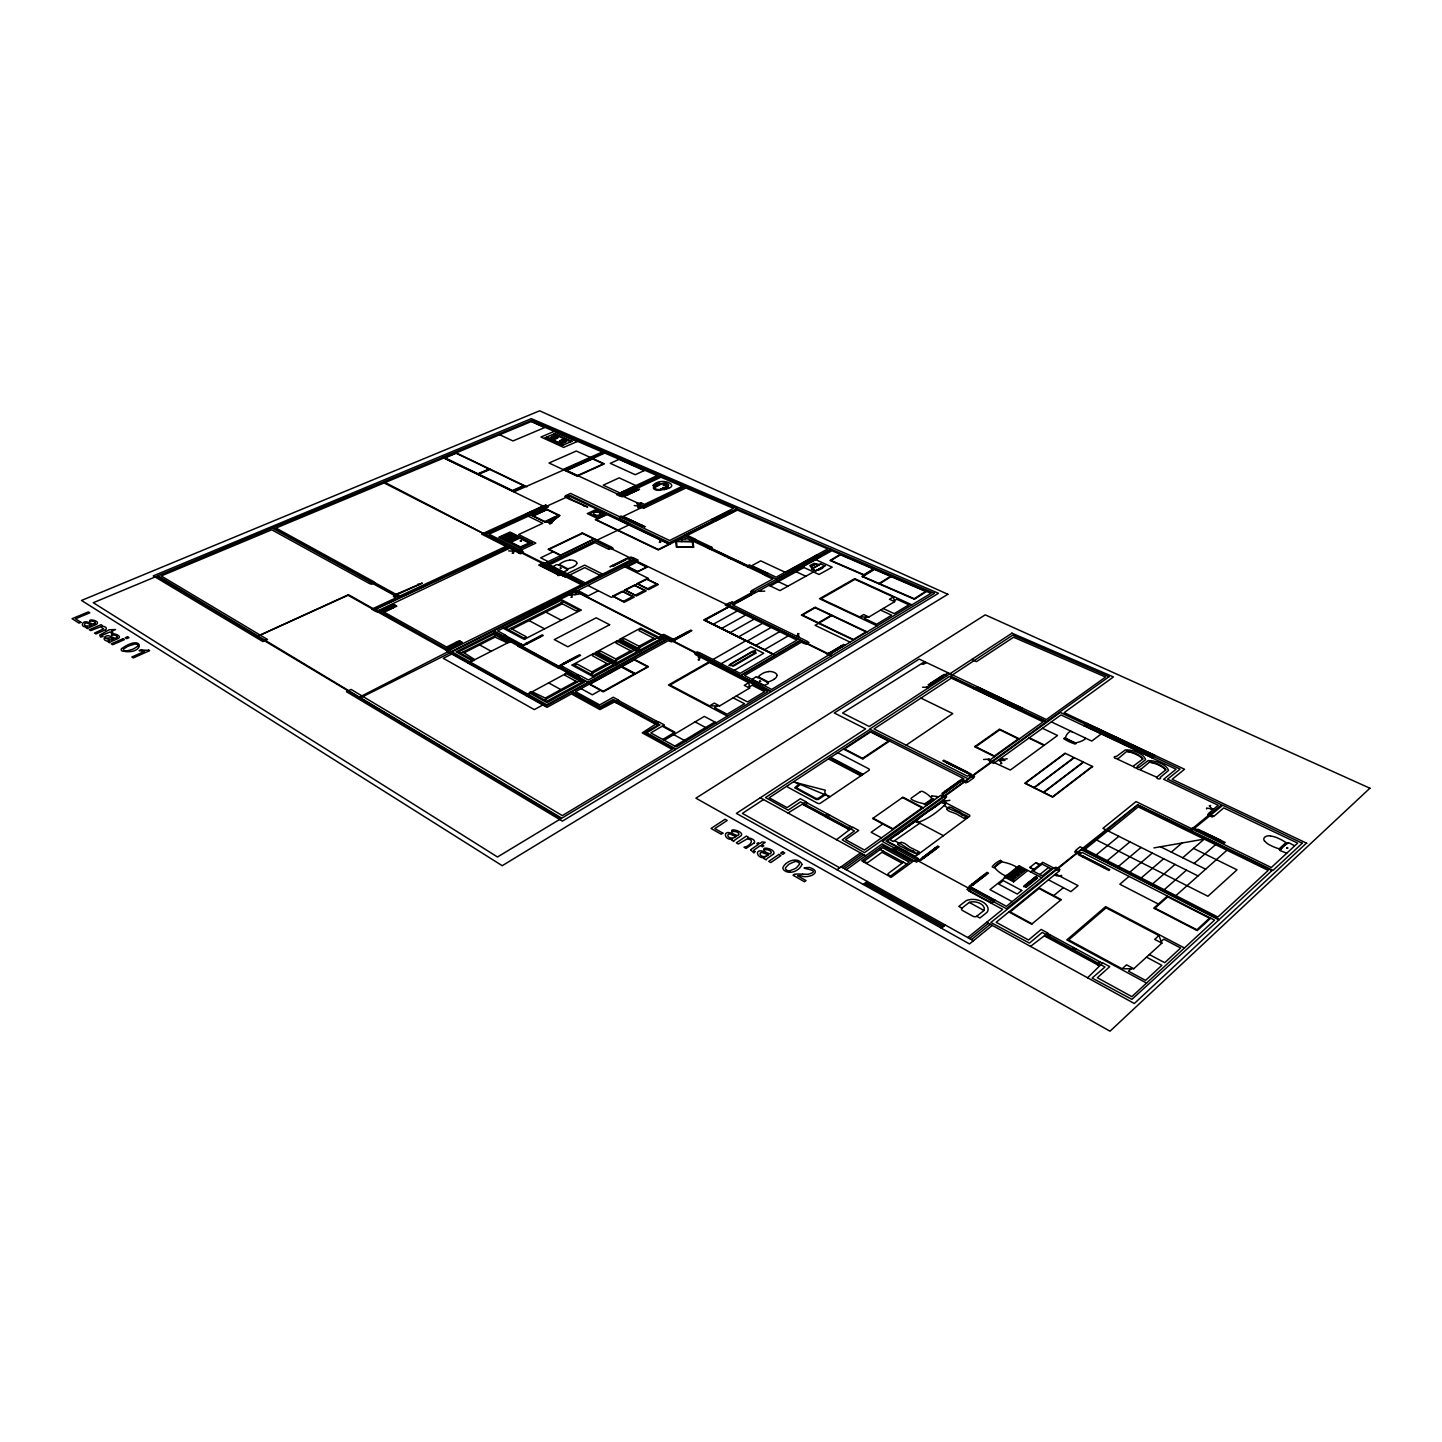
<?xml version="1.0" encoding="UTF-8"?>
<svg xmlns="http://www.w3.org/2000/svg" width="1442" height="1442" viewBox="0 0 1442 1442"><rect width="100%" height="100%" fill="white"/><g stroke="black" fill="none" stroke-linecap="round" stroke-linejoin="round"><path stroke-width="1.5" d="M560.541 599.205L581.324 610.11L579.972 610.471L560.758 600.539L505.782 628.297L525.176 638.752L524.275 639.419L503.096 628.171M945.664 800.544L943.032 800.202L944.564 801.157L949.918 800.31M600.611 512.343C599.367 510.342 604.342 512.397 599.854 513.875L601.098 514.037M935.768 796.561L938.4 796.831L931.676 795.768L931.514 796.687M926.485 686.969L928.882 687.401L922.538 687.239M1057.13 875.673L1054.354 875.132L1061.474 876.339L1061.546 875.348M564.615 441.432L561.226 441.432M561.371 441.36L564.435 441.306M1210.739 808.728L1213.407 809.232L1206.575 808.061L1206.612 808.98M512.973 551.511C512.793 549.294 516.2 551.817 512.198 553.187L513.496 553.367M682.3 539.308L680.137 539.092L685.869 539.218M1003.145 759.069L1000.586 758.6L1002.01 759.592L1007.237 758.798M1000.856 760.727L998.297 760.294L1004.966 760.457M1028.885 738.088L1043.99 745.406L1010.319 770.046L987.968 759.772L988.906 758.69L990.077 759.916L1043.125 721.847L951.359 678.119L874.014 728.931L967.42 776.175L968.591 775.327L973.674 777.887L967.762 782.141L962.679 779.563L963.869 778.716L870.391 731.292L769.145 797.787L787.062 807.61L800.364 798.742L806.096 801.86L787.963 813.018M983.57 759.483L987.68 759.231M750.723 849.987L753.986 852.925L754.977 851.627M554.323 438.17C559.893 437.142 549.6 436.403 554.305 438.098M889.912 876.556L909.217 862.118L882.72 847.698L863.452 861.631L861.739 860.838L882.522 845.805L912.263 861.956L891.174 877.349L863.253 861.721M639.797 505.745L637.797 507.62L639.04 507.782M798.58 635.634C800.707 637.634 794.182 636.246 799.03 633.759L797.66 633.561M761.052 591.346L758.816 591.13L764.765 591.166M698.973 657.931C696.125 655.713 703.281 656.939 698.108 659.841L699.514 660.057M660.003 540.678C658.003 538.695 663.771 540.029 659.318 542.264L660.598 542.444M760.745 681.417L759.483 681.003L760.439 681.489M572.095 594.969L569.824 594.753L575.899 594.789M919.041 851.807L912.714 848.671A15.339 9.139 8.5 0 1 909.001 846.598A23.072 13.699 8.6 0 1 908.172 845.931L905.27 843.786A7.643 4.578 8.1 0 0 902.548 842.597L901.286 842.452M637.112 583.577L646.503 578.873L658.363 584.551L648.648 589.616L637.13 583.812M896.978 834.395L917.941 819.344L894.13 836.54A41.367 24.478 7.1 0 1 892.796 837.387L891.967 837.928A9.175 5.48 8.1 0 0 891.174 838.631L890.507 839.803A1.839 1.1 7.9 0 0 890.777 840.271L893.139 841.353M624.837 589.904L634.336 585.146L646.214 590.878L636.373 595.997L624.837 590.102M641.167 651.099L619.267 639.545L640.681 628.063L662.833 639.239M647.007 567.211L637.688 571.771L626.098 566.201M916.445 853.862L912.155 852.078A15.069 9.103 8.3 0 0 910.335 851.213L908.009 850.257A10.112 6.056 8.4 0 1 906.946 849.753L904.837 848.455A48.091 29.363 7.7 0 0 903.9 847.878L900.15 846.093A5.804 3.479 8.2 0 1 899.123 845.445L898.096 844.453A2.884 1.73 8.1 0 1 897.879 844.129M121.579 648.63C144.741 632.371 145.426 655.93 121.993 650.991A5.498 2.776 -6.1 0 1 121.543 648.63M773.597 853.844C776.481 849.41 760.871 845.751 764.35 850.095M897.951 843.985L898.204 843.967A9.427 5.66 8.2 0 1 898.871 843.588L899.898 843.462M966.555 816.839L962.156 815.072M1306.452 843.101L1134.331 1003.506L986.67 922.285M1196.445 930.198L1209.477 918.175L1167.768 896.834L1154.537 908.532M1210.721 918.175L1197.239 930.613L1153.762 908.118L1167.443 896.041M1285.633 842.903L1279.505 848.545A2.884 1.586 14.7 0 1 1278.73 848.725M1133.773 968.736L1161.873 943.158L1158.899 935.57L1106.086 907.829L1068.72 939.878L1122.128 968.79L1133.773 968.736L1126.526 964.824L1122.128 968.79M1131.177 968.754L1128.509 971.187L1145.543 980.398L1161.855 965.329L1146.516 957.146M1161.207 941.464L1163.784 939.139L1180.638 947.989L1164.703 962.697L1149.364 954.532M1158.899 935.57L1154.7 939.373L1161.873 943.158M1175.879 895.626L1226.98 850.239M1087.574 977.784L1102.751 962.841L1109.727 966.645L1097.344 977.73L1131.88 996.656L1214.524 920.122L1082.149 852.402L1080.995 853.358L1075.48 850.528L1080.112 846.778L1217.841 917.04L1268.203 870.391L1138.207 806.871L1108.411 831.079M1097.759 963.851L1099.976 961.886M1097.416 964.734L1098.155 964.067L1073.245 950.512L1072.506 951.161M1164.253 889.696L1186.478 870.157M1194.12 863.452L1215.552 844.652M918.788 852.078L917.418 853.231M1152.699 883.802L1175.014 864.425M1182.692 857.774L1204.196 839.118L1153.942 847.896M1071.298 949.449L1073.533 947.52M1070.937 950.314L1071.676 949.665L1047.18 936.345L1046.423 936.976M1073.641 950.729L1075.876 948.8M1141.235 877.944L1163.64 858.729M1171.337 852.114L1182.188 842.795M1196.103 830.862L1198.014 829.222L1225.159 842.434L1224.312 843.173L1192.894 827.6L1191.615 828.681M1213.299 816.118L1212.253 817.001L1207.585 815.036L1208.829 813.973M560.956 568.31L560.217 567.751M1129.068 876.394L1119.857 884.234L1158.341 904.062M1129.843 872.14L1152.32 853.051M1047.577 936.561L1049.83 934.65M1030.507 946.385L1047.883 933.082L1041.16 929.423L1028.543 940.004L996.17 922.267L1059.347 870.932L1042.746 862.298L1030.688 871.923M1118.523 866.372L1141.091 847.427M1104.356 868.102L1105.275 867.345M1107.294 860.64L1129.951 841.858M1053.687 895.626L1063.367 887.659M1096.154 854.944L1118.866 836.306M549.312 522.815L558.919 515.785L550.051 523.031L547.473 522.04L552.989 517.768M1082.78 857.035L1083.699 856.278M971.457 939.625L990.33 924.304M1058.788 870.644L1059.978 869.688L1058.734 868.715L1055.778 867.183L1054.354 868.336M1080.437 853.069L1078.346 854.764L1108.862 870.409L1109.781 869.652L1074.632 851.934L1076.02 850.798M1085.069 849.302L1107.871 830.79M992.312 925.385L969.475 943.933L736.393 813.396L865.633 728.877L834.269 712.979L919.167 659.084L1046.369 719.522L1105.599 677.019L1013.6 637.238L976.468 661.644L971.8 659.463M967.762 937.552L1002.641 909.379L968.754 890.976L972.575 887.984L1006.426 906.315L1053.796 868.048M969.565 938.562L988.455 923.277M1039.79 874.555L1048.604 867.471M1156.682 777.184L1165.767 769.884A21.36 11.572 11.8 0 0 1149.454 762.169L1140.189 769.902L1156.682 777.184A1.965 1.063 12 0 0 1157.457 778.5A1.965 1.063 12 0 0 1159.945 778.77A1.965 1.063 12 0 0 1160.197 777.418L1168.561 770.443A16.421 8.868 11.8 0 0 1148.048 760.637L1139.09 767.36A1.965 1.063 11.6 0 0 1137.143 768.604A1.965 1.063 11.6 0 0 1140.478 769.253M991.447 903.305L995.25 900.259M976.721 916.265L983.985 910.461A9.571 5.894 10.3 0 0 980.254 903.539A9.571 5.894 10.3 0 0 969.258 902.404L961.958 908.154A2.668 1.64 10.1 0 0 962.607 910.533L973.026 916.283A2.686 1.658 10.4 0 0 976.721 916.265L979.911 918.013L987.157 912.191A13.266 8.165 10.3 0 0 982.435 901.809A13.266 8.165 10.3 0 0 966.104 900.691L958.822 906.423L961.958 908.154M1013.51 881.909L1027.227 870.968L1018.917 866.75M989.609 901.791L992.655 899.357M564.904 674.135L564.831 675.216L577.341 682.03M1011.761 878.016L1013.528 876.628M1013.906 876.321L1015.186 875.294M1015.601 874.97L1022.45 869.544L1019.133 867.723L1012.158 873.149M1013.906 876.826L1012.158 878.232L1014.032 876.826M1014.303 876.52L1015.583 875.51M1015.979 875.186L1018.358 874.068M1019.818 872.14L1018.088 873.51L1019.945 872.14M1022.486 870.013L1023.478 870.013M1014.97 876.88L1015.709 875.51M1018.394 874.14L1016.015 875.258M1020.828 872.212L1022.576 870.824L1020.72 872.212M1014.014 879.278L1024.793 870.698M1007.778 875.961L1018.575 867.417M1010.067 874.789L1008.318 876.177L1011.653 878.016M1010.463 874.483L1011.743 873.473M1009.021 876.556L1010.734 875.15M1011.13 874.843L1011.869 873.473M1012.843 873.528L1019.656 868.066M1009.706 876.934L1011.419 875.51M1013.546 873.888L1020.395 868.463L1019.404 869.562L1020.612 869.977M1010.409 877.295L1012.122 875.889M1021.062 868.805L1015.492 874.05M1011.112 877.673L1012.825 876.249M1013.257 875.961L1014.501 874.933M1014.934 874.627L1021.747 869.165M1151.888 757.807L1154.988 755.356M1004.137 877.475L1018.719 865.957M941.302 928.161L945.285 925.007M1019.692 866.137L989.969 889.66L1012.212 901.647M1150.085 756.563L1151.942 755.103M1152.915 754.779L1132.042 744.955M1142.803 759.015L1132.943 766.405L1117.496 759.177L1126.725 751.408A14.871 8.021 11.4 0 1 1142.803 759.015A21.143 11.446 11.3 0 0 1126.725 751.408M553.926 517.317L547.888 522.022L549.456 522.707M970.015 887.1L966.951 889.498L991.826 902.998M973.098 884.739L985.192 875.294M972.287 884.307L984.237 874.789M1127.806 746.073L1129.699 744.613M1130.654 744.306L1110.07 734.609M1129.897 747.046L1131.772 745.604M1092.081 766.513L1052.552 796.777L1025.37 783.222L1065.187 753.535M1043.431 792.235L1083.068 762.169M1043.792 792.415L1083.411 762.331M1107.889 736.682L1109.781 735.258M1034.04 787.548L1073.767 757.681M1034.383 787.729L1074.11 757.843M1105.852 735.708L1107.726 734.284M1108.7 733.978L1088.386 724.407M1101.273 733.942L1091.756 741.08L1051.344 721.883M474.797 659.643L462.918 652.072M919.69 859.847L916.589 862.154L892.904 849.302M922.736 857.539L934.975 848.437M935.75 848.851L923.511 857.954L935.894 848.923M1086.187 726.444L1088.097 725.038M903.467 862.19L888.398 873.347A1.929 1.172 8.1 0 0 888.777 875.042L890.507 875.979M752.49 679.11L755.824 676.947M1083.861 725.723L1087.016 723.397M863.289 884.469L867.345 881.495M894.995 850.438L898.096 848.166M968.483 778.374L1046.207 721.937L949.521 676.424L869.652 729.111L968.141 778.788L864.479 852.655L842.2 839.893L854.439 830.952L800.508 801.878L788.089 810.188L765.504 797.534L869.688 729.562M892.508 849.572L896.401 846.742M883.405 851.267L868.264 862.244A1.911 1.154 7.5 0 1 865.615 862.244L863.92 861.307M945.195 797.805L946.637 796.741L942.311 794.812L941.103 795.678M967.258 781.888L965.834 782.916L962.012 780.681M973.17 777.635L974.576 776.625L942.816 760.871L943.771 760.204L971.223 774.066L969.114 775.58M994.565 762.205L993.178 763.215L989.374 761.034L990.528 760.204M846.292 869.742L882.089 843.93L914.084 861.289L917.959 858.423L886.001 841.119L945.7 798.057L940.599 795.425L864.461 850.041L845.571 839.695L858.729 830.43L852.799 827.203L836.486 839.695M995.07 762.457L1060.988 714.944L1176.095 769.217L1163.658 779.275L1218.184 805.249L1208.288 813.703L1213.858 816.388L1223.735 807.899L1297.656 843.101L1271.303 867.525L1136.026 801.59L1102.932 828.339L1198.032 875.943M842.723 867.76L862.136 853.808M844.471 868.715L863.866 854.764M945.141 791.496L959.056 781.51M837.009 869.742L860.495 852.889M945.88 791.874L959.795 781.888M963.202 779.816L943.284 794.109L941.932 793.424L961.598 779.311L962.95 779.996M966.23 772.696L967.167 772.011M930.811 809.863L941.266 802.509L944.943 803.951A1.911 1.1 8.6 0 1 945.051 804.33L944.834 804.96A10.941 6.327 8.4 0 1 944.33 805.663L948.277 808.259A2.668 1.55 8.8 0 0 948.89 808.565L956.388 811.792A28.768 16.889 8.8 0 1 962.229 815.036M882.792 824.013L871.166 832.286L881.459 837.856M898.15 833.476L915.075 821.183M896.095 835.188L897.645 834.089M975.711 746.758L999.739 729.832M1019.26 710.473L1022.522 708.184M946.799 762.89L947.754 762.223M848.004 828.014L850.365 826.374M1017.637 709.32L1019.584 707.95M847.554 828.753L848.347 828.213L826.374 817.217M1020.576 707.643L1000.153 697.946M827.492 816.857L829.853 815.235M997.864 699.893L999.829 698.541M825.491 815.775L827.852 814.153M995.935 698.973L997.9 697.622M825.04 816.496L825.833 815.956L804.167 805.141M998.873 697.333L978.739 687.762M906.135 745.172L952.765 713.592L920.969 698.09M824.175 794.362L818.137 798.417L815.974 798.417L796.453 787.801L800.148 784.376M825.275 794.812L818.353 799.481L816.28 799.517L794.704 787.801L799.066 783.925M974.197 689.006L977.496 686.789M805.285 804.78L807.664 803.194M976.432 689.691L978.397 688.357M889.606 741.044L862.731 759.015L843.426 749.011M966.158 817.163L964.572 818.209M862.586 758.348L888.47 741.044M763.503 799.553L742.396 813.396L839.731 867.796M931.081 683.22L941.824 676.208M931.766 683.544L942.509 676.55M1011.996 633.182L869.256 726.516L842.579 713.015L924.664 661.698M770.1 853.79L769.992 853.862A27.596 16.727 5.5 0 1 765.63 852.222M913.849 598.989L925.602 591.436L874.447 569.428L862.532 576.728M926.593 591.418L914.444 599.259L861.974 576.476L874.285 568.923M879.097 583.469L890.543 576.349M879.26 583.992L891.517 576.349M937.426 805.141C896.221 831.655 925.746 823.688 943.681 805.916M674.82 746.073L714.817 721.991M829.979 652.811L841.209 646.178M830.736 653.19L841.858 646.485M866.48 631.614L853.376 639.509L802.401 615.085L815.613 607.497M828.213 655.01L844.886 644.953L843.696 644.394L827.023 654.416L828.501 655.155M717.395 705.931L714.547 707.607L727.128 714.241L744.541 703.75L733.185 697.856M749.407 686.879L752.147 685.238L764.657 691.655L747.587 701.93L736.231 696.035M866.858 616.996L864.407 618.456L876.664 624.224L891.625 615.211L880.557 610.074M894.364 600.629L896.726 599.223L908.911 604.811L894.238 613.643L883.171 608.506M662.761 739.458L674.946 732.212L662.996 725.723M719.612 705.931L749.588 688.086L748.758 682.679L709.41 662.545L670.061 685.022L709.608 705.877L719.612 705.931L714.259 703.119L709.608 705.877M868.895 617.014L894.653 601.674L893.337 596.988L854.944 579.378L821.039 598.754L859.684 616.942L868.895 617.014L863.668 614.562L859.684 616.942M664.257 740.287L704.309 716.404L716.332 722.784M840.344 554.341L829.997 560.469L864.028 575.214M748.758 682.679L744.252 685.347L749.588 688.086M893.337 596.988L889.462 599.277L894.653 601.674M553.548 566.346L556.396 564.669M654.56 722.803L656.975 721.379M521.355 541.237L520.346 541.237M818.425 622.764L831.151 615.337M832.178 615.355L815.109 625.323L850.095 642.141M520.292 540.804L521.373 540.804M764.458 649.693L788.269 635.868M734.302 670.368L763.737 653.244L750.741 646.755L721.252 663.717M1023.532 870.626L1023.874 870.752A3.605 2.145 10.8 0 1 1023.496 871.328M634.877 712.114L637.31 710.708M636.625 713.069L639.058 711.663M755.806 645.385L779.635 631.65M709.302 661.68L668.421 685.022L727.381 716.115M712.997 659.499L745.244 641.095M747.208 641.095L771.073 627.468M102.797 636.481L100.579 637.112L99.732 634.985A13.825 6.904 -6.3 0 1 101.751 634.029L109.051 629.775L115.54 629.541L111.449 631.308L112.855 632.209L111.304 632.876L109.898 631.975L103.013 634.949A6.165 3.064 -6.3 0 0 102.022 635.417M916.878 853.61L913.273 851.104M616.113 702.813L619.645 701.118M738.646 636.841L762.548 623.304M730.157 632.623L754.076 619.159M602.756 691.511L634.786 673.684M647.999 666.474L635.327 673.54L622.079 666.528L634.768 659.535M721.703 628.406L745.658 615.049M600.485 690.267L592.338 694.81L581.036 688.627M813.558 571.933L779.978 590.589L768.928 585.344M824.572 565.841L815.703 570.78L811.846 568.995L820.732 564.074M811.053 566.778L816.334 563.858M713.303 624.242L737.295 610.957M770.298 586.011L803.933 567.499M673.468 639.743L688.032 631.848M674.207 640.122L688.771 632.209M810.801 566.58L815.902 563.768M785.548 572.456L816.37 555.567M802.347 564.074L816.1 556.54M736.97 601.729L750.633 594.338M728.967 606.884L704.958 620.078L773.164 654.019M737.691 602.089L751.354 594.681M788.846 573.988L819.633 557.063M542.787 704.958L534.297 709.608L443.271 658.309L451.815 654.001M667.862 636.481L588.372 680.011L579.99 675.469L575.917 677.686M767.973 573.321L764.566 575.178L772.768 579.035L751.48 590.697L755.608 592.662L831.926 550.718L931.027 593.329L771.65 689.42L744.541 675.595L801.301 642.231L804.059 643.583L807.574 641.51L732.933 605.135L734.122 604.486L729.976 602.468L725.236 605.063L796.939 640.104L740.143 673.36L699.334 652.541L695.585 654.65L767.937 691.673L676.334 746.902L650.811 732.915L664.347 724.929L659.156 722.118L655.119 724.479L642.249 732.86L672.242 749.371L562.326 815.631L351.091 689.42L346.495 691.709L562.398 821.147L938.49 593.293L531.305 418.649L153.303 575.863L262.913 641.582L267.491 639.473L161.18 575.953L271.781 529.809L369.657 583.649L373.82 581.739L275.963 528.06L531.377 421.497L657.192 475.59L616.599 494.588L620.24 496.3L660.905 477.194L682.192 486.351L644.502 504.394L641.293 502.897L637.869 504.538L644.105 508.107L685.977 487.973L733.527 508.413L669.611 540.498L570.545 493.416L565.841 495.561L570.617 496.733L669.989 544.085M591.797 671.954L607.082 663.626M615.698 658.94L630.641 650.811M639.058 646.214L653.677 638.247M545.418 698L576.043 681.327M590.823 674.099L610.993 663.104M614.761 661.049L634.498 650.27M638.175 648.269L657.48 637.743M544.463 699.965L579.522 680.84M574.655 676.55L577.918 674.784M763.287 574.222L765.99 572.744M526.024 695.567L530.259 693.296M573.682 664.87L577.359 664.185L593.293 672.747M593.888 654.019L592.338 655.731L608.56 664.42M597.655 652L601.278 651.333L617.176 659.715M617.428 641.384L615.932 643.06L632.119 651.568M621.123 639.401L624.674 638.752L640.536 646.971M640.464 629.018L639.004 630.659L655.155 639.004M529.394 692.412L530.35 692.124M530.962 692.43L566.057 673.504M559.316 668.223L562.578 666.474M748.254 567.139L750.976 565.679M573.051 664.564L593.293 653.659L613.661 664.51L593.491 675.541L573.195 664.618L571.789 665.032L593.78 677.055M596.988 651.676L616.815 641.023L637.166 651.676L617.428 662.455L597.186 651.748L595.798 652.144L617.735 663.933M743.693 564.994L744.595 564.507M563.588 663.536L576.494 656.651M564.201 663.861L577.106 656.957M747.551 565.895L749.371 564.922L767.631 573.519M746.92 566.508L747.821 566.021L710.149 548.266M730.878 558.937L731.779 558.469M727.687 557.441L728.589 556.954M728.21 557.693L729.129 557.207M725.038 556.179L725.939 555.711M622.998 601.584L632.948 596.429M635.057 595.33L644.88 590.211M647.314 588.949L657.029 583.902M709.23 548.735L712.222 547.455L694.665 539.182M526.835 643.673L539.885 637.058M712.384 550.231L713.285 549.744M524.6 638.427L526.24 636.751L510.774 628.388M579.504 610.236L575.989 610.867L560.884 603.044M525.212 638.842L580.243 610.489M518.147 645.872L521.427 644.195M707.914 548.122L710.654 546.716M473.463 660.346L508.684 642.339M467.641 662.869L471.876 660.706M503.438 637.887L506.701 636.228M693.476 541.309L696.216 539.921M598.304 590.733L588.228 595.87L577.791 590.535M638.013 571.447L646.449 567.157M460.665 653.208L495.904 635.399M508.287 629.649L563.263 601.837M581.703 592.536L577.882 594.446L573.988 592.446M464.144 652.757L494.93 637.166M512.18 629.145L562.29 603.765M715.412 520.093L731.599 512.667M715.07 521.013L732.698 512.126M510.198 641.978L493.561 632.966L456.069 651.874L472.724 661.157M627.396 566.832L637.04 561.965M452.896 646.953L458.898 644.069L455.906 642.393M711.987 519.589L729.634 510.738M446.605 647.043L459.259 640.717L462.395 642.447L446.083 650.342L447.651 651.225M450.805 645.8L456.826 642.898M447.651 647.62L460.304 641.293M451.851 646.377L457.853 643.474M613.138 565.48L624.765 559.658M448.696 648.197L461.35 641.87M613.697 565.769L625.431 559.983M532.152 691.781L546.716 698.739M569.77 575.034L584.749 567.625L600.178 575.34M559.947 575.214L560.956 574.727M567.229 573.736L584.659 565.12L602.648 574.114M556.882 573.664L557.91 573.159M764.747 685.31L768.171 683.634M641.167 525.861L642.105 525.411M542.697 566.454L543.706 565.967M544.067 567.157L545.076 566.652M541.886 564.669L594.879 539.02M622.529 518.111L624.62 517.119L645.115 526.835L620.943 516.038L619.537 516.705M643.727 507.926L639.401 507.187L640.771 506.539M553.151 551.817L540.66 557.82L548.176 561.623M626.675 518.976L627.594 518.525M549.15 549.33L582.424 533.414M663.32 485.63L666.492 484.115M606.541 513.857L597.132 518.309L587.327 513.604L596.736 509.188M607.028 514.091L595.276 519.679L658.309 549.961L683.832 537.109L691.583 540.75L695.008 539.02L687.275 535.379L737.439 510.108L827.762 548.933L776.157 577.179L751.733 565.697L760.745 560.866L789.243 574.186M660.724 489.162L667.736 486.278A3.911 1.802 2.7 0 0 667.34 483.737A3.911 1.802 2.7 0 0 661.95 483.593L655.84 486.909A3.317 1.532 2.6 0 0 656.074 489.072A3.317 1.532 2.6 0 0 660.724 489.162L667.736 486.278M507.512 642.934L493.705 636.499M520.742 550.231L535.775 543.129L518.615 534.549L542.751 523.302L528.259 516.182M518.94 553.025L522.725 551.223L489.036 534.189L547.6 507.296L544.013 505.565L481.628 534.099L505.89 546.41L399.867 596.033L398.641 595.366L394.459 597.312L395.703 597.979L371.784 609.173L376.092 611.588L509.567 548.266L520.418 553.782L523.446 552.34L521.968 551.583M627.486 494.227L636.102 490.19M628.027 494.48L636.733 490.478M382.148 611.029L394.82 605.063M385.663 609.515L391.683 606.776M383.139 611.588L395.811 605.622M386.654 610.056L392.675 607.316M387.303 610.417L393.215 607.623M384.131 612.147L396.802 606.163L393.846 604.522L378.002 612.219L376.524 611.39M653.118 485.251C661.698 475.68 684.662 486.999 662.04 489.757A5.029 2.325 2.6 0 1 655.01 489.631A5.029 2.325 2.6 0 1 654.614 486.351L653.082 485.648M583.83 506.142L584.767 505.691M396.009 594.338L422.272 583.073L393.414 596.303L394.892 597.114M544.86 521.535L558.378 515.245M533.288 515.857L546.824 509.639M569.842 499.455L570.78 499.022M545.076 506.088L527.448 513.478M547.473 506.106L545.797 505.079L526.24 514.037M529.124 515.443L548.447 506.575L545.563 505.187M569.085 497.111L566.958 498.085L587.687 507.079L564.795 496.372L566.201 495.742M531.665 515.082L545.202 508.864M374.614 582.604L371.513 584.262L370.071 583.469M565.408 470.651L604.811 453.076M512.541 490.983L524.491 485.666M562.957 469.515L602.305 451.995M139.315 650.612L141.244 649.765M605.442 451.905L565.192 469.75L619.123 494.822L660.472 475.355L531.575 420.361L442.712 457.222L514.145 491.794L605.099 451.743M477.915 474.202L489.901 469.047M552.845 440.531L555.44 442.135M90.954 625.269L91.675 624.945A19.665 9.625 -6.1 0 1 88.737 623.827C84.952 620.835 81.347 626.729 88.719 625.972A6.255 3.064 -6.4 0 0 90.9 625.233M93.478 624.188L93.388 624.224A24.947 12.203 -6 0 1 90.161 622.998L89.548 622.764A11.752 5.768 -6.5 0 0 88.503 622.331C81.581 619.591 79.562 627.865 87.331 626.928A5.263 2.596 -6.4 0 0 86.123 627.721L87.565 628.64A5.335 2.632 -6.4 0 1 88.845 627.703L88.971 627.649A24.64 12.257 -6.3 0 1 90.053 627.144L95.37 624.855A10.527 5.155 -6.3 0 0 96.632 624.26C100.994 620.907 87.818 618.167 89.873 621.412M564.02 571.645L567.463 570.257M967.762 816.316L966.537 815.649M1286.697 853.177L1280.208 850.654M964.211 818.407L958.371 815.091A15.123 8.85 8.9 0 0 954.568 813.198A22.856 13.411 8.8 0 0 953.414 812.801L949.629 811.395A7.444 4.308 8.8 0 1 947.376 809.953L946.997 809.431M1286.624 848.022L1287.796 848.22L1287.129 847.554M765.846 856.278C759.321 858.423 757.609 849.698 764.512 853.394M1210.631 805.537L1209.261 805.772L1211.388 808.151M945.177 803.753L946.619 803.5L944.907 801.139M1000.496 763.683L1001.884 763.467L1000.171 761.214M794.794 861.577L789.459 863.938A42.142 26.172 6.6 0 0 788.233 864.821L785.493 867.796A3.875 2.397 5.8 0 0 789.837 870.932M570.924 597.312L572.258 597.132L571.284 595.366M681.381 541.507L682.607 541.345L681.543 539.741M512.361 551.15L508.665 550.916M638.5 506.106L634.21 505.529M599.872 511.982L596.303 511.766M789.801 870.788L795.029 868.679A41.638 25.451 5.1 0 0 796.669 867.525L799.427 864.371A3.839 2.361 5.9 0 0 794.74 861.433M126.517 651.027L132.051 649.495A37.997 18.908 -6.2 0 0 133.962 648.648L137.675 646.304A3.479 1.748 -6 0 0 134.629 644.069L128.897 645.908A38.105 19.467 -5.9 0 0 127.437 646.557L123.706 648.9A3.515 1.784 -6.1 0 0 126.499 651.153M557.639 575.448L559.262 575.466L538.605 564.976M677.019 546.806L692.971 546.987M559.244 441.324L560.541 441.342M565.3 441.414L566.598 441.432M550.754 437.449L552.052 437.467M556.792 437.539L558.09 437.557M1288.679 842.687L1294.213 845.517M560.469 568.545L560.776 567.896M764.188 685.419L752.634 679.705M899.628 843.426L895.356 841.119M1287.039 848.473L1287.526 847.662M819.417 564.579L813.991 563.335L809.791 565.661L812.765 568.292M919.419 823.094L915.201 821.345M795.75 782.555L825.293 790.198A8.526 4.975 6.3 0 0 829.943 796.741L793.677 781.69M893.409 841.479L919.852 823.184M518.778 537.632L509.999 541.723M620.493 639.094L640.843 649.657L660.148 639.112L639.869 628.694M519.751 538.118L510.973 542.228M966.14 815.505L963.418 814.279A14.564 8.4 9.2 0 1 961.796 813.324L959.975 812.08A9.914 5.768 8.9 0 0 959.02 811.54L956.713 810.476A45.639 25.974 9.2 0 1 955.667 809.989L952.315 808.043A5.678 3.299 8.8 0 0 951.161 807.52L949.485 807.069A2.812 1.622 8.8 0 0 948.908 806.979L948.764 807.196A9.193 5.335 8.9 0 0 948.295 807.628L948.187 808.169A5.119 2.974 8.8 0 0 946.673 809.124M1011.869 633.128L1113.44 676.947L1064.16 712.636L1184.513 769.253L1172.148 779.293L1306.921 843.336M862.947 576.476L914.264 598.736M765.594 852.258L764.819 851.916A12.96 7.967 5 0 0 763.395 851.339C753.697 848.365 757.176 859.234 764.855 857.593A5.822 3.569 5.3 0 0 764.008 858.675L766.189 859.919A5.894 3.623 5.4 0 1 767.036 858.621L767.144 858.549A27.326 16.871 5.8 0 1 768.045 857.846L772.588 854.691A11.626 7.102 5.1 0 0 773.615 853.844M729.255 510.558L733.077 512.289M531.377 421.497L544.679 427.553L512.973 440.946L499.635 434.727M728.318 511.387L730.625 512.433M553.674 434.078L570.653 441.829M663.176 484.152L666.528 485.684M659.156 483.142L660.869 483.917M667.069 486.747L668.8 487.54M658.597 483.394L660.418 484.133M666.474 486.999L668.349 487.757M815.956 555.386L820.047 557.261M658.147 483.611L659.913 484.422L658.039 483.665M666.024 487.216L667.808 488.027M665.88 487.234L667.7 488.063M657.48 483.917L659.409 484.692M665.267 487.486L667.249 488.279M658.904 484.981L657.047 484.133L658.832 485.053M664.834 487.684L666.691 488.55M815.289 556.161L818.335 557.784M664.672 487.72L666.583 488.604M656.38 484.44L658.399 485.269M664.059 487.973L666.15 488.802M655.371 484.927L657.372 485.828M663.014 488.423L665.032 489.343M655.263 484.981L657.318 485.918M662.851 488.441L664.924 489.397M654.812 485.179L656.867 486.116M662.419 488.658L664.474 489.595M815.703 559.64L832.178 567.175L819.074 574.493L802.563 566.868M546.716 437.052L563.714 444.839M546.951 437.449L562.795 444.731M590.211 457.384L576.313 451.022L549.042 463.008L577.142 476.148L604.36 463.873L592.644 458.502M911.939 604.847L854.745 578.621L819.525 598.736L877.096 625.846M545.815 437.935L561.677 445.217M713.321 518.922L716.169 520.436M711.609 519.408L715.448 521.175M801.518 563.714L805.015 565.102M800.634 564.183L801.464 564.561L786.665 571.843M801.247 564.687L803.699 565.823M635.886 490.082L636.859 490.532M794.83 571.122L805.826 576.241M627.27 494.137L628.243 494.588M623.323 494.84L625.522 495.868L639.563 489.253L622.043 496.823L620.583 496.138M640.951 503.078L636.733 503.691L638.211 504.376M787.711 572.095L790.18 573.249M1086.709 723.632L1154.663 755.608M713.087 549.853L725.831 555.765M731.581 558.577L744.487 564.561M691.926 540.588L764.909 574.997M1084.168 725.488L1152.194 757.555M776.877 580.982L787.909 586.173M867.057 631.902L815.036 607.226L801.355 615.067L853.52 640.068M627.378 518.633L641.978 525.465M815.163 607.749L866.029 631.884M924.34 661.914L926.179 662.779L923.204 664.347L921.672 663.608M949.665 673.937L947.791 673.053L929.351 685.455L928.107 684.842L944.204 674.351L947.015 675.685M977.153 687.005L1022.198 708.419M974.522 688.789L1019.584 710.239M941.536 676.082L942.78 676.677M1042.476 728.282L1057.545 735.492L1044.441 745.081L1029.318 737.763M456.213 452.86L526.835 486.783M750.399 594.23L751.498 594.753M930.811 683.075L932.055 683.688M840.938 646.052L842.128 646.611M545.202 508.395L559.929 515.551L545.437 522.292L530.692 515.064M544.716 508.629L559.442 515.767M736.844 601.674L737.943 602.197M1019.422 738.845L999.54 729.183L974.594 746.74L994.601 756.653M999.09 729.508L1018.322 738.845L994.403 756.005L975.044 746.433M545.617 510.18L534.495 515.299M1202.304 831.583L1220.491 840.307M807.232 641.726L808.98 642.573L805.88 644.087L804.42 643.384M831.313 653.46L829.529 652.595L827.96 653.857M611.66 547.563L613.174 548.302L608.776 548.987M632.623 557.784L631.073 557.027L609.966 566.832L627.414 558.108L629.739 559.226M581.919 533.161L593.888 539.002L560.65 555.08L548.645 549.078M635.742 561.335L647.043 566.958M636.679 562.146L646.431 566.904M624.53 559.55L625.558 560.055M531.179 514.848L545.923 522.076M528.421 513.712L530.584 514.776M525.879 513.857L529.484 515.623M627.757 566.652L637.508 571.447M624.891 566.814L648.395 578.386L611.48 597.403L587.867 585.452M1193.507 848.383L1237.038 869.832L1207.909 896.257L1096.551 839.983M646.755 579.197L656.669 584.1M612.904 565.372L613.932 565.877M637.743 583.83L647.674 588.769M1160.468 846.724L1205.638 869.184M634.588 585.47L644.52 590.409M560.668 555.567L548.158 549.312L582.406 532.945L612.021 547.383L608.398 549.15L595.023 542.607L549.438 564.741L585.236 582.856L630.677 560.037L629.379 559.406L632.984 557.603L638.139 560.127L497.67 630.893L505.529 635.165L501.437 637.238L493.561 632.966M625.486 590.157L635.417 595.131M508.269 533.937L516.416 538.028M508.017 534.045L516.164 538.136M622.62 591.617L632.569 596.609M507.187 534.423L515.353 538.533M506.935 534.549L515.1 538.641M506.196 534.892L514.343 539.002M505.944 535.018L514.091 539.11M505.133 535.379L513.298 539.488M504.88 535.505L513.046 539.596M504.123 535.847L512.289 539.957M503.871 535.955L512.036 540.065M503.132 536.316L511.279 540.426M559.676 564.723L567.391 568.617A2.307 1.154 1.2 0 0 568.13 568.743M502.879 536.424L511.027 540.534M501.87 536.893L510.27 540.894M758.762 677.127L767.793 681.687A2.505 1.352 4.6 0 0 768.622 681.85M947.538 762.367L967.059 772.101M687.78 631.722L688.897 632.281M946.925 762.8L966.446 772.533M613.409 596.375L623.377 601.404M544.914 563.191L543.4 562.434L540.371 563.894L581.468 584.749L447.218 651.442L547.023 707.337L571.429 693.926L599.89 709.572L618.33 699.965L613.319 697.225L599.692 704.886L575.556 691.655L668.259 640.681L669.665 641.402L690.754 630.082L691.872 630.641L671.431 641.906L670.043 641.185M889.119 741.368L870.553 731.941L844.561 749.011L863.217 758.672M543.49 566.075L557.675 573.285M542.931 566.346L557.117 573.555M958.75 781.348L960.102 782.051M673.432 639.329L663.699 634.354L659.931 636.409L664.095 638.554M673.053 639.527L674.73 640.392L672.441 641.348M698.973 652.757L697.261 651.874L695.26 653.01L694.539 653.713L695.963 654.452M1083.501 856.458L1105.167 867.435M944.834 791.334L946.186 792.037M1155.006 908.118L1196.896 929.784M965.906 817.326L967.258 818.029M639.869 651.802L618.149 640.482L616.852 641.059M1040.673 865.038L1035.951 862.568L1029.714 867.525L1034.455 870.013M1035.68 862.767L1040.421 865.254M1055.634 873.942L1078.057 885.658L1070.901 891.625L1048.424 879.8M830.7 757.374L863.091 774.318M829.943 757.861L862.334 774.823M829.186 758.366L861.577 775.327M923.295 807.844L902.944 797.192L872.59 818.551L893.067 829.529M828.429 758.871L860.838 775.832M902.44 797.534L922.105 807.844L892.886 828.789L873.095 818.191M545.797 612.111L561.28 620.24M634.354 659.318L648.431 666.709L603.333 691.818L589.201 684.139M1184.441 947.971L1105.635 906.621L1066.81 939.896L1146.552 983.065M1029.967 867.327L1034.707 869.814M634.264 659.823L647.476 666.763M1019.332 865.939L1041.773 877.763M1019.188 867.417L1024.685 870.301M1018.827 868.877L1020.215 869.382M1018.304 869.057L1018.899 869.49M1017.926 869.598L1019.278 870.121M1017.079 869.346L1018.413 869.887M1017.818 870.589L1019.656 871.653M1016.502 870.716L1017.89 871.22M1016.916 871.31L1018.286 871.833M1016.033 871.094L1017.403 871.599M1016.43 871.707L1018.268 872.752M1015.114 871.833L1016.502 872.32M1015.492 872.446L1016.88 872.933M1015.024 872.807L1016.88 873.87M1013.474 872.194L1014.717 872.807M915.328 820.822L943.428 835.693M1012.176 873.221L1015.474 874.97M621.268 666.51L635.363 673.973M1015.168 875.222L1012.554 875.6L1013.798 876.321M1038.709 887.695L1061.24 899.628L1031.607 924.232L1008.895 911.921M616.419 664.654L594.627 653.1L593.311 653.695M634.408 673.901L621.304 666.961L590.03 684.157L603.171 691.277M1011.401 873.852L1012.608 874.483M1013.492 874.952L1014.717 875.582M1060.753 900.042L1038.979 888.488L1010.157 911.921L1032.111 923.817M1010.932 874.212L1012.158 874.843M1013.023 875.33L1014.249 875.943M1010.193 874.789L1013.492 876.556M1009.724 875.168L1013.059 876.898M529.07 620.601L544.571 628.82M1008.787 875.907L1012.122 877.637M1007.886 876.357L1013.402 879.278M1008.21 877.836L1009.076 878.286A3.299 1.983 10.7 0 1 1011.221 879.494A5.407 3.244 10.8 0 0 1014.411 881.188M1005.29 877.529L1013.636 881.801M538.947 636.553L540.029 637.13M576.259 656.507L577.359 657.101M934.65 848.257L936.056 849.014M984.057 874.699L985.517 875.474M695.098 721.883L707.139 728.336M917.563 853.105L918.933 853.844M418.018 584.064L418.991 584.605M526.006 643.24L527.087 643.817M563.353 663.392L564.453 663.987M922.411 857.359L923.835 858.134M971.962 884.126L973.422 884.919M505.133 635.363L523.825 645.493L543.237 635.471L542.174 634.895L519.751 646.737L501.852 637.022M579.594 675.685L560.091 665.141L579.45 654.794L580.549 655.389L557.657 667.322L576.331 677.452M896.005 847.031L920.753 860.423L939.102 846.76L937.679 846.003L918.662 860.622M994.872 900.565L968.916 886.506L987.049 872.356L988.509 873.131L968.988 887.893M617.933 700.181L658.76 722.352M805.699 802.112L852.402 827.474M1047.505 933.389L1102.373 963.184M517.732 646.088L558.901 668.439M566.742 672.693L584.316 682.228L547.023 702.651L529.394 692.809M509.08 642.555L493.705 634.192L458.448 651.982L473.859 660.58M565.643 673.288L581.883 682.12L546.806 701.281L530.53 692.178M662.184 726.191L674.135 732.68M614.671 702.02L655.515 724.245M802.527 804.239L849.248 829.673M1044.495 935.93L1099.417 965.816M673.738 734.627L685.797 741.188M880.215 849.518L906.712 863.974M882.017 852.276L902.079 863.217M969.258 902.404L983.985 910.461M399.344 592.788L400.317 593.329M373.406 581.937L398.226 595.546M760.276 797.768L865.687 855.755M479.645 644.916L491.199 651.279M548.645 682.895L560.83 689.6M390.476 606.109L393.432 607.749M385.537 609.443L387.519 610.543M451.04 645.926L453.13 647.097M841.083 866.822L973.44 940.725M379.931 609.786L451.04 649.513M865.993 882.486L943.951 926.052M864.641 883.477L942.617 927.098M148.688 650.09L149.607 650.684L133.259 657.949L131.817 657.029L144.579 651.369A15.195 7.661 -5.8 0 1 139.369 650.576M732.194 831.836C728.552 827.456 743.964 831.385 741.386 835.369A11.482 6.94 4.3 0 1 740.215 836.324L735.69 839.424A26.983 16.511 5 0 0 734.771 840.109A5.822 3.551 4.5 0 0 733.798 841.443L731.689 840.235A5.75 3.497 4.5 0 1 732.554 839.172C724.533 840.776 722.172 830.015 731.202 833.079A12.816 7.787 4.2 0 1 732.464 833.566L733.383 833.963A27.272 16.367 4.7 0 0 737.547 835.639M111.719 635.345C109.61 631.614 122.912 635.435 118.568 638.229A10.599 5.281 -6.2 0 1 117.307 638.86L112.007 641.185A24.838 12.527 -6.1 0 0 110.908 641.708A5.371 2.686 -6.2 0 0 109.538 642.735L108.06 641.78A5.299 2.65 -6.2 0 1 109.25 640.987C100.814 641.798 103.986 633.597 110.349 636.283A11.842 5.912 -6.4 0 1 111.304 636.679L111.989 636.985A25.127 12.491 -5.8 0 0 115.144 638.301L115.522 638.139A3.028 1.514 -6.2 0 0 117.144 637.076M639.815 505.637L637.725 505.727M1022.991 871.437L1022.991 871.328A1.929 1.154 10.9 0 1 1023.387 870.806A3.605 2.145 10.9 0 0 1023.063 871.166M693.007 547.329L692.322 541.741L676.424 541.543L677.055 547.149M836.558 753.517A2.037 1.154 6.2 0 1 839.424 753.535L868.535 768.676A2.073 1.172 6.9 0 1 868.913 770.37L820.408 803.212A2.109 1.244 6.1 0 1 817.434 803.212L788.053 787.314A2.091 1.226 5.4 0 1 787.765 785.566M757.699 677.56A25.614 13.861 4.9 0 1 762.674 673.45A11.212 6.038 4.7 0 1 768.658 671.666M768.586 671.449A7.192 3.875 4.6 0 1 777.166 675.198M776.859 675.757A11.175 6.02 4.5 0 1 774.102 679.182M774.156 679.218A25.343 13.609 4.3 0 1 767.09 682.3M756.293 677.019A48.992 26.929 4 0 1 768.189 683.021M1280.766 849.32A29.255 15.88 14.6 0 1 1270.564 845.409A12.906 7.048 14.6 0 1 1264.832 841.101M1264.436 841.119A8.291 4.542 14.5 0 1 1270.348 835.765M1270.438 836.036A12.942 7.084 14.6 0 1 1278.351 838.325A29.579 16.313 14.6 0 1 1287.129 843.462M1280.154 850.203A57.103 31.219 15.8 0 1 1288.229 842.795A57.013 31.165 15.8 0 0 1280.154 850.221M1149.454 762.169A15.015 8.111 11.8 0 1 1165.767 769.884M1133.809 766.081A1.947 1.063 11.5 0 0 1134.403 767.505A1.947 1.063 11.5 0 0 1136.873 767.757A1.947 1.063 11.5 0 0 1137.143 766.423L1145.579 759.628A16.259 8.76 11.4 0 0 1125.355 749.912L1116.342 756.527A1.947 1.045 11.1 0 0 1114.378 757.735A1.947 1.045 11.1 0 0 1117.676 758.384M551.781 522.419A2.704 1.28 1 0 1 550.447 523.5M551.944 522.292A2.866 1.37 1 0 1 550.285 523.644M901.088 842.308A5.245 3.136 8.2 0 0 899.844 843.372A2.74 1.64 8.1 0 1 900.511 843.804L906.964 848.004A29.002 17.214 8.6 0 0 913.219 851.159M1015.889 868.174A2.091 1.244 10.6 0 0 1015.276 866.318A28.876 17.376 10.5 0 0 1001.811 861.847A83.041 49.947 12.1 0 0 994.583 867.507A28.588 16.944 10.7 0 0 1004.047 875.186A2.091 1.262 10.5 0 0 1007.003 875.204M1072.181 731.797A1.893 1.009 10.2 0 0 1069.549 731.797A26.262 14.132 10.6 0 0 1065.512 738.088A72.533 38.033 10.5 0 0 1075.462 742.864A25.974 13.915 10 0 0 1084.997 739.151A1.911 1.027 10.4 0 0 1084.42 737.601M823.995 566.309A13.627 6.687 4.9 0 1 816.623 570.401M573.682 566.58A23.414 11.554 1 0 1 566.652 569.121M576.71 563.696A10.328 5.101 1.1 0 1 573.628 566.544M558.631 565.084A23.613 11.77 1.3 0 1 563.858 561.641A10.346 5.119 1.2 0 1 569.698 560.181M569.644 560.001A6.633 3.281 1.2 0 1 577.088 563.209M557.405 564.615A45.225 22.748 0.5 0 1 567.571 569.752M732.031 831.637A4.831 2.92 4.4 0 1 738.989 833.999A3.281 1.983 4.4 0 1 737.962 835.26M736.195 836.54A21.486 12.924 4.6 0 1 732.32 835.026C726.245 831.187 726.101 839.334 733.545 837.892A6.813 4.128 4.3 0 0 735.528 836.901M753.95 842.957A11.86 7.192 4.6 0 1 752.832 843.822L746.055 848.437L744.018 847.265C750.056 846.274 755.193 839.19 747.461 839.064A2.596 1.568 4.7 0 0 746.848 839.082L738.322 844.021L736.303 842.867L746.451 836.072L748.272 837.117L747.569 838A5.57 3.389 4.7 0 1 751.354 838.649L751.679 838.793A5.444 3.317 4.8 0 1 754.292 843.047M754.959 851.501A3.01 1.839 4.9 0 1 753.679 850.87M753.661 850.275A6.741 4.128 5 0 1 754.508 849.662L760.403 845.625L762.457 846.796L763.791 845.895L761.737 844.724L765.251 842.344L762.187 841.894L759.7 843.57L758.204 842.723L756.87 843.624L758.366 844.471L752.544 848.419A15.159 9.301 5.1 0 0 750.849 849.717M764.17 849.879A4.885 2.992 5.2 0 1 771.272 852.294A3.317 2.037 5.2 0 1 770.262 853.592M764.548 853.358A21.738 13.212 5.4 0 0 768.496 854.89L767.901 855.286A6.904 4.218 5.1 0 1 765.882 856.314M794.362 874.555A4.867 3.028 6 0 0 793.028 875.222L804.438 881.729L806.078 880.575L797.606 875.745A10.815 6.741 6.1 0 1 800.49 875.618C807.736 879.35 823.851 872.031 809.557 867.507C791.442 868.03 825.779 869.508 808.115 874.249A42.503 25.83 6 0 1 802.581 874.086M794.236 874.321A19.611 12.239 6.2 0 1 802.563 874.267M1009.166 878.214A3.263 1.965 10.7 0 1 1011.148 879.476M89.801 621.268A4.416 2.163 -6.3 0 1 95.154 623.088M95.208 623.106A3.01 1.478 -6.3 0 1 93.73 624.025M105.122 629.938A10.851 5.353 -6.3 0 1 103.788 630.569L95.893 633.975L94.505 633.092L103.626 628.838L100.814 626.964A2.361 1.172 -6.2 0 0 100.237 626.964L90.648 630.605L89.278 629.721L101.066 624.71L102.31 625.486L101.319 626.17A5.083 2.505 -6.2 0 1 104.491 626.675L104.725 626.783A4.975 2.469 -6.2 0 1 105.41 630.01M102.706 636.337A2.758 1.37 -6.3 0 1 102.003 636.03M111.647 635.183A4.452 2.217 -6.2 0 1 117.072 637.058M148.688 650.162A12.311 6.219 -5.8 0 1 141.388 649.657M1076.056 743.495L1075.011 744.018A31.129 16.619 10.4 0 1 1063.673 738.628L1064.719 737.871A31.111 16.583 10.4 0 0 1075.948 743.243L1076.038 743.441M529.142 543.021L520.472 546.933L501.113 537.253L509.891 533.179L529.142 543.057M530.62 543.039L520.454 547.672L500.212 537.253L510.396 532.783L530.62 543.039M801.932 864.407C799.661 870.644 790.324 874.807 784.502 870.607A6.056 3.731 5.8 0 1 782.916 867.633C785.349 860.946 798.688 856.188 801.932 864.407M105.681 638.355L110.637 639.996A6.291 3.136 -6.2 0 0 112.837 639.257L113.612 638.95A19.809 9.842 -5.9 0 1 110.619 637.797L105.699 638.229M1006.786 877.259L1009.598 877.872L1006.804 877.187M666.402 484.999L663.302 484.891L666.402 485.035M755.482 651.207L755.193 652.721L732.77 665.699L728.823 665.411L754.364 650.648L755.482 651.207M612.778 596.105L624.332 602.269L634.264 597.096L622.385 591.292L612.796 596.069M1369.9 788.215L1110.016 1031.192L695.909 798.165L985.228 614.851L1369.9 788.215M1271.952 870.589L1219.301 919.491L1082.69 849.735L1137.756 805.087L1271.952 870.589M1302.27 843.228L1273.034 870.391L1191.38 830.826L1222.744 805.249L1302.27 843.228M1218.887 919.888L1131.934 999.342L1092.099 978.055L1104.969 967.005L1042.26 932.379L1029.48 943.122L990.888 922.465L1081.446 849.698L1218.887 919.888M559.406 515.569L549.528 523.662L559.406 515.569M1221.5 804.78L1190.515 830.087L1137.63 804.744L1006.39 908.658L882.396 841.515L1060.339 712.438L1180.079 769.127L1167.551 779.149L1221.5 804.78M1037.086 877.817L1025.929 886.812L1023.622 886.632L1036.329 876.394L1037.086 877.817M1021.729 890.453L1017.259 894.058L998.765 884.162L1003.253 880.611L1021.729 890.453M1037.555 878.07L1026.398 887.064L1024.162 885.875L1035.338 876.898L1037.555 878.07M1051.074 868.769L1042.278 875.871L1033.157 871.058L1041.971 864.01L1051.074 868.769M1092.639 766.531L1052.678 797.138L1024.811 783.222L1065.079 753.211L1092.639 766.531M969.457 816.424L916.625 855.557A1.983 1.19 8.5 0 1 913.886 855.557L888.759 841.966A1.947 1.172 7.9 0 1 888.362 840.271L941.518 801.932A1.911 1.1 8.6 0 1 944.149 801.932L968.97 814.802A1.929 1.118 9.2 0 1 969.457 816.424M1109.006 676.731L1046.586 721.469L950.548 676.154L1012.771 635.111L1109.006 676.731M920.375 791.676L911.452 797.985A1.983 1.154 8 0 0 911.921 799.679A27.019 15.502 8.2 0 0 924.646 803.825A75.2 42.99 6.9 0 0 931.856 798.652A27.29 15.88 7.9 0 0 923.186 791.694A1.965 1.136 8.1 0 0 920.375 791.676M778.86 854.421L768.748 861.379L770.821 862.568L780.933 855.593L778.86 854.421M782.664 851.789L780.717 853.141L782.79 854.313L784.736 852.961L782.664 851.789M722.857 833.152L721.198 834.251L711.032 828.447L725.056 819.272L727.201 820.48L714.835 828.573L722.857 833.152M873.293 568.941L863.866 574.709L830.989 560.469L840.488 554.828L873.293 568.941M659.715 724.893L646.737 732.806L676.172 749.119L771.254 691.655L668.025 638.896L572.312 691.565L600.124 706.706L613.319 699.424L659.715 724.893M947.863 594.284L502.231 865.705L81.509 600.449L539.632 410.808L947.863 594.284M934.434 593.365L831.98 655.551L728.913 605.009L831.655 549.456L934.434 593.365M561.082 818.587L497.49 856.999L93.279 602.72L156.89 576.223L561.082 818.587M675.361 749.606L561.785 818.209L360.59 697.784L450.499 652.613L545.959 706.039L571.014 692.286L600.142 708.274L613.715 700.632L658.291 724.875L644.79 732.806L675.361 749.606M831.493 655.804L771.578 691.475L740.972 675.847L800.67 640.753L831.493 655.804M774.877 655.209L740.485 675.397L574.186 590.247L634.498 560.127L800.436 640.212L775.057 655.101L704.579 620.042L730.229 605.946L703.66 619.97L774.877 655.209M755.914 653.082L733.509 666.078L730.031 664.311L752.454 651.351L755.914 653.082M732.031 602.035L730.625 602.81L733.96 604.414L754.274 593.221L753.175 592.698L734.014 603.225L735.114 603.765L732.031 602.035M751.949 590.95L750.561 591.707L755.266 592.518L751.949 590.95M824.914 565.859L815.721 570.96L811.486 568.995L820.678 563.912L824.914 565.859M667.556 638.626L588.138 682.318L493.831 630.857L574.421 590.787L667.556 638.626M830.754 549.096L776.193 579.107L684.463 535.577L737.763 509.026L830.754 549.096M587.759 682.553L546.86 704.796L451.977 651.874L493.29 631.127L587.759 682.553M609.642 624.747L567.824 646.791L554.341 639.599L596.195 617.807L609.642 624.747M448.48 651.496L359.437 697.135L258.19 636.102L348.027 595.258L448.48 651.496M584.298 584.533L451.454 651.622L375.803 609.191L509.657 546.878L584.298 584.533M669.016 544.067L658.255 549.492L596.231 519.679L607.064 514.542L669.016 544.067M737.277 508.665L669.43 542.643L618.942 518.435L685.653 486.387L737.277 508.665M565.426 576.98L539.687 564.922L565.426 576.98M634.264 559.893L584.695 584.389L546.644 564.922L595.582 541.002L634.264 559.893M685.04 486.224L644.195 506.016L619.88 494.822L661.121 475.572L685.04 486.224M630.37 524.239L546.158 564.399L485.521 534.153L570.293 495.489L630.37 524.239M604.144 513.821L597.096 517.173L589.724 513.64L596.79 510.324L604.144 513.821M508.395 546.41L399.776 597.601L273.151 527.556L382.671 482.187L508.395 546.41M532.044 543.075L520.778 548.393L498.788 537.289L510.071 532.062L532.044 543.075M635.994 485.63L620.15 493.038L603.261 485.179L619.141 477.861L635.994 485.63M399.019 597.961L374.523 609.425L348.531 594.699L258.046 635.976L157.773 575.791L272.087 528.006L399.019 597.961M644.105 470.633L635.237 474.724L610.29 463.333L619.177 459.313L644.105 470.633M544.661 506.827L484.584 534.045L383.716 481.754L442.514 457.384L544.661 506.827M603.441 463.855L577.124 475.716L566.327 470.669L592.662 458.916L603.441 463.855M523.554 485.648L512.541 490.532L478.852 474.22L489.883 469.461L523.554 485.648M571.987 441.252L561.911 445.614L544.914 437.827L555.008 433.519L571.987 441.252M123.075 638.698L111.268 643.835L112.674 644.736L124.481 639.599L123.075 638.698M127.545 636.769L125.256 637.761L126.662 638.644L128.951 637.652L127.545 636.769M577.07 441.576L563.642 447.417L540.984 437.016L554.431 431.284L577.07 441.576M488.964 469.029L477.951 473.769L445.145 457.871L456.177 453.275L488.964 469.029M80.95 622.331L79.022 623.142L72.1 618.708L88.323 611.913L89.783 612.832L75.489 618.834L80.95 622.331M1000.442 860.423L1000.351 860.441A34.59 20.693 11 0 0 992.168 866.804L993.917 867.742A34.626 20.729 11 0 1 1002.082 861.361L1000.442 860.423M925.998 805.141L924.376 804.438A32.319 18.62 7.7 0 0 932.505 798.435L934.146 799.283A32.337 18.638 7.7 0 1 925.998 805.141M692.971 541.417L675.703 541.201L676.352 547.131L693.71 547.347L692.971 541.417M657.894 485.557L655.93 484.656L657.822 485.63M665.591 489.072L663.626 488.171L665.483 489.126M1012.59 877.277L1009.274 875.528L1012.554 877.295M595.095 515.046A3.407 1.604 1.7 0 0 600.323 513.893A3.407 1.604 1.7 0 0 595.384 512.27A3.407 1.604 1.7 0 0 595.095 515.046M553.007 438.404A2.542 1.136 1.2 0 0 556.972 437.611A2.542 1.136 1.2 0 0 553.295 436.475A2.542 1.136 1.2 0 0 553.007 438.404M552.647 438.638A3.19 1.406 1.2 0 0 557.603 437.647A3.19 1.406 1.2 0 0 553.025 436.205A3.19 1.406 1.2 0 0 552.647 438.638M561.154 442.532A3.19 1.424 1.3 0 0 566.093 441.522A3.19 1.424 1.3 0 0 561.497 440.08A3.19 1.424 1.3 0 0 561.154 442.532M561.497 442.297A2.56 1.136 1.3 0 0 565.462 441.504A2.56 1.136 1.3 0 0 561.785 440.351A2.56 1.136 1.3 0 0 561.497 442.297"/></g></svg>
